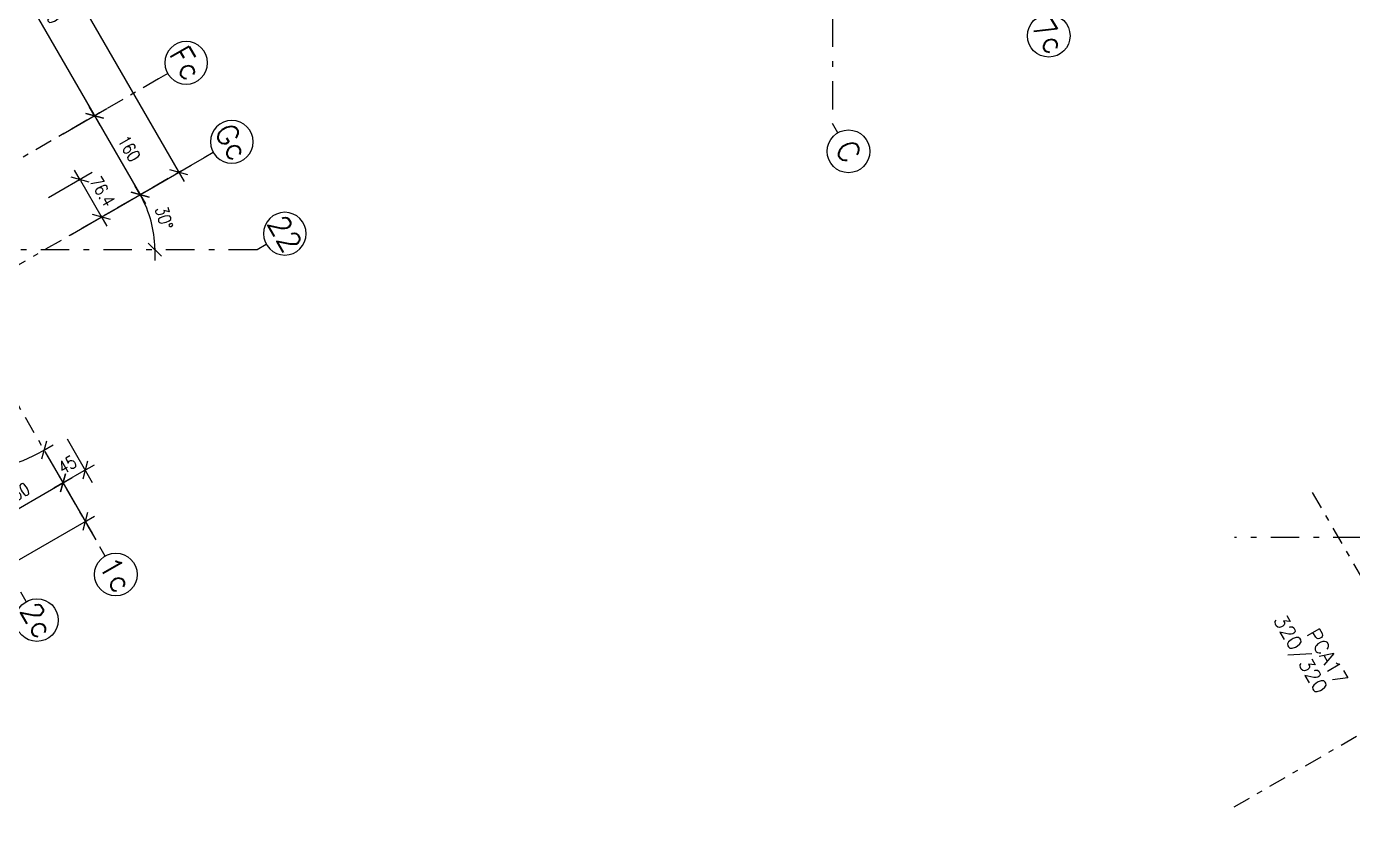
# Model space of a CAD drawing. Header units: metres. Extents: x 661733 to 661987, y 8168511 to 8168781.
# Drawn here: x 661905.05 to 661928.34, y 8168609.5 to 8168623.35 of the extents above; entities that cross this region are included whole.
import ezdxf
from ezdxf.enums import TextEntityAlignment as Align

# ---------------------------------------------------------------- set-up
doc = ezdxf.new("R2010")
doc.units = ezdxf.units.M
doc.header["$MEASUREMENT"] = 0
doc.linetypes.add('SPX-CAMPANARIO$0$DASHDOT2', pattern=[0.5, 0.25, -0.125, 0, -0.125])
doc.layers.get('0').update_dxf_attribs({"linetype": 'CONTINUOUS'})
doc.layers.get('Defpoints').update_dxf_attribs({"linetype": 'CONTINUOUS'})
for name, color, linetype in [('SPX-CAMPANARIO$0$SP 00 Me1', 9, 'SPX-CAMPANARIO$0$DASHDOT2'), ('SPX-CAMPANARIO$0$SP0Me1', 9, 'SPX-CAMPANARIO$0$DASHDOT2'), ('SPX-CAMPANARIO$0$SP4DIM1', 5, 'CONTINUOUS'), ('SPX-CAMPANARIO$0$SP4TXT 2', 2, 'CONTINUOUS')]:
    doc.layers.add(name, color=color, linetype=linetype)
doc.styles.add('SPX-CAMPANARIO$0$SP_T-Geral', font='romans.shx')
doc.styles.add('SPX-CAMPANARIO$0$SP_TD_w.8', font='romans.shx', dxfattribs={"width": 0.8})
doc.dimstyles.new('SPX-CAMPANARIO$0$SP_D125cm_18', dxfattribs={"dimtxt": 0.225, "dimasz": 0.025, "dimexe": 0.25, "dimexo": 0.125, "dimgap": 0.125, "dimtad": 1, "dimdec": 1, "dimlfac": 100, "dimdsep": 46, "dimtxsty": 'SPX-CAMPANARIO$0$SP_TD_w.8', "dimblk": 'SPX-CAMPANARIO$0$TIC', "dimcen": 0.0125, "dimdle": 0.125, "dimclrt": 2, "dimadec": 3, "dimazin": 2, "dimtfac": 1, "dimtdec": 1, "dimtmove": 0, "dimatfit": 3, "dimfxl": 0.2, "dimtolj": 1, "dimtzin": 0, "dimarcsym": 0})

# ---------------------------------------------------------------- blocks, each defined once
blk = doc.blocks.new('*U61')
at = {"layer": 'SPX-CAMPANARIO$0$SP 00 Me1', "color": 0, "linetype": 'Continuous'}
blk.add_line((0, -0.15), (0, 0), dxfattribs=at)
blk.add_circle((0, -0.45), 0.3, dxfattribs=at)
at = {"layer": 'SPX-CAMPANARIO$0$SP 00 Me1', "color": 0, "linetype": 'Continuous', "style": 'SPX-CAMPANARIO$0$SP_T-Geral'}
blk.add_attdef('EIXO?', text='', height=0.3, dxfattribs=at).set_placement((0, -0.45), align=Align.MIDDLE_CENTER)
blk = doc.blocks.new('SPX-CAMPANARIO$0$TIC')
at = {"color": 2, "linetype": 'Continuous'}
blk.add_line((4.6, 4.6), (-4.6, -4.6), dxfattribs=at)
at = {"color": 5}
blk.add_line((-1, 0), (7.5, 0), dxfattribs=at)
blk = doc.blocks.new('*D78')
at = {"layer": 'Defpoints', "color": 0, "linetype": 'Continuous', "transparency": 16777216}
for p in [(10.539, 15.027), (-10.539, 14.267), (10.539, 14.267)]:
    blk.add_point(p, dxfattribs=at)
at = {"layer": 'SPX-CAMPANARIO$0$SP4DIM1', "color": 0, "linetype": 'Continuous', "lineweight": -2, "transparency": 16777216}
for p, q in [((-10.539, 14.392), (-10.539, 15.277)), ((10.539, 14.392), (10.539, 15.277)), ((-10.514, 15.027), (10.514, 15.027))]:
    blk.add_line(p, q, dxfattribs=at)
at = {"layer": 'SPX-CAMPANARIO$0$SP4DIM1', "color": 0, "linetype": 'Continuous', "lineweight": -2, "transparency": 16777216, "xscale": 0.025, "yscale": 0.025, "zscale": 0.025, "rotation": 180}
blk.add_blockref('SPX-CAMPANARIO$0$TIC', (-10.539, 15.027), dxfattribs=at)
at = {"layer": 'SPX-CAMPANARIO$0$SP4DIM1', "color": 0, "linetype": 'Continuous', "lineweight": -2, "transparency": 16777216, "xscale": 0.025, "yscale": 0.025, "zscale": 0.025}
blk.add_blockref('SPX-CAMPANARIO$0$TIC', (10.539, 15.027), dxfattribs=at)
at = {"layer": 'SPX-CAMPANARIO$0$SP4DIM1', "color": 2, "linetype": 'Continuous', "transparency": 16777216, "insert": (0, 15.264), "char_height": 0.225, "attachment_point": 5, "style": 'SPX-CAMPANARIO$0$SP_TD_w.8'}
blk.add_mtext('\\A1;2108', dxfattribs=at)
blk = doc.blocks.new('*D82')
at = {"layer": 'Defpoints', "color": 0, "linetype": 'Continuous', "transparency": 16777216}
for p in [(8.939, 14.244), (4.939, 13.484), (8.939, 13.484)]:
    blk.add_point(p, dxfattribs=at)
at = {"layer": 'SPX-CAMPANARIO$0$SP4DIM1', "color": 0, "linetype": 'Continuous', "lineweight": -2, "transparency": 16777216}
for p, q in [((4.939, 13.609), (4.939, 14.494)), ((8.939, 13.609), (8.939, 14.494)), ((4.964, 14.244), (8.914, 14.244))]:
    blk.add_line(p, q, dxfattribs=at)
at = {"layer": 'SPX-CAMPANARIO$0$SP4DIM1', "color": 0, "linetype": 'Continuous', "lineweight": -2, "transparency": 16777216, "xscale": 0.025, "yscale": 0.025, "zscale": 0.025, "rotation": 180}
blk.add_blockref('SPX-CAMPANARIO$0$TIC', (4.939, 14.244), dxfattribs=at)
at = {"layer": 'SPX-CAMPANARIO$0$SP4DIM1', "color": 0, "linetype": 'Continuous', "lineweight": -2, "transparency": 16777216, "xscale": 0.025, "yscale": 0.025, "zscale": 0.025}
blk.add_blockref('SPX-CAMPANARIO$0$TIC', (8.939, 14.244), dxfattribs=at)
at = {"layer": 'SPX-CAMPANARIO$0$SP4DIM1', "color": 2, "linetype": 'Continuous', "transparency": 16777216, "insert": (6.939, 14.481), "char_height": 0.225, "attachment_point": 5, "style": 'SPX-CAMPANARIO$0$SP_TD_w.8'}
blk.add_mtext('\\A1;400', dxfattribs=at)
blk = doc.blocks.new('*D83')
at = {"layer": 'Defpoints', "color": 0, "linetype": 'Continuous', "transparency": 16777216}
for p in [(10.539, 14.244), (8.939, 13.484), (10.539, 13.484)]:
    blk.add_point(p, dxfattribs=at)
at = {"layer": 'SPX-CAMPANARIO$0$SP4DIM1', "color": 0, "linetype": 'Continuous', "lineweight": -2, "transparency": 16777216}
for p, q in [((8.939, 13.609), (8.939, 14.494)), ((10.539, 13.609), (10.539, 14.494)), ((8.964, 14.244), (10.514, 14.244))]:
    blk.add_line(p, q, dxfattribs=at)
at = {"layer": 'SPX-CAMPANARIO$0$SP4DIM1', "color": 0, "linetype": 'Continuous', "lineweight": -2, "transparency": 16777216, "xscale": 0.025, "yscale": 0.025, "zscale": 0.025, "rotation": 180}
blk.add_blockref('SPX-CAMPANARIO$0$TIC', (8.939, 14.244), dxfattribs=at)
at = {"layer": 'SPX-CAMPANARIO$0$SP4DIM1', "color": 0, "linetype": 'Continuous', "lineweight": -2, "transparency": 16777216, "xscale": 0.025, "yscale": 0.025, "zscale": 0.025}
blk.add_blockref('SPX-CAMPANARIO$0$TIC', (10.539, 14.244), dxfattribs=at)
at = {"layer": 'SPX-CAMPANARIO$0$SP4DIM1', "color": 2, "linetype": 'Continuous', "transparency": 16777216, "insert": (9.739, 14.481), "char_height": 0.225, "attachment_point": 5, "style": 'SPX-CAMPANARIO$0$SP_TD_w.8'}
blk.add_mtext('\\A1;160', dxfattribs=at)
blk = doc.blocks.new('*D89')
at = {"layer": 'Defpoints', "color": 0, "linetype": 'Continuous', "transparency": 16777216}
for p in [(13.484, 10.539), (14.244, 10.539), (13.484, 8.939)]:
    blk.add_point(p, dxfattribs=at)
at = {"layer": 'SPX-CAMPANARIO$0$SP4DIM1', "color": 0, "linetype": 'Continuous', "lineweight": -2, "transparency": 16777216}
for p, q in [((13.609, 10.539), (14.494, 10.539)), ((14.244, 8.964), (14.244, 10.514)), ((13.609, 8.939), (14.494, 8.939))]:
    blk.add_line(p, q, dxfattribs=at)
at = {"layer": 'SPX-CAMPANARIO$0$SP4DIM1', "color": 0, "linetype": 'Continuous', "lineweight": -2, "transparency": 16777216, "xscale": 0.025, "yscale": 0.025, "zscale": 0.025}
for p, rotation in [((14.244, 10.539), 90), ((14.244, 8.939), 270)]:
    blk.add_blockref('SPX-CAMPANARIO$0$TIC', p, dxfattribs=dict(at, rotation=rotation))
at = {"layer": 'SPX-CAMPANARIO$0$SP4DIM1', "color": 2, "linetype": 'Continuous', "transparency": 16777216, "insert": (14.006, 9.739), "char_height": 0.225, "attachment_point": 5, "rotation": 90, "style": 'SPX-CAMPANARIO$0$SP_TD_w.8'}
blk.add_mtext('\\A1;160', dxfattribs=at)
blk = doc.blocks.new('*D90')
at = {"layer": 'Defpoints', "color": 0, "linetype": 'Continuous', "transparency": 16777216}
for p in [(14.267, 10.539), (15.027, 10.539), (14.267, -10.539)]:
    blk.add_point(p, dxfattribs=at)
at = {"layer": 'SPX-CAMPANARIO$0$SP4DIM1', "color": 0, "linetype": 'Continuous', "lineweight": -2, "transparency": 16777216}
for p, q in [((14.392, 10.539), (15.277, 10.539)), ((15.027, -10.514), (15.027, 10.514)), ((14.392, -10.539), (15.277, -10.539))]:
    blk.add_line(p, q, dxfattribs=at)
at = {"layer": 'SPX-CAMPANARIO$0$SP4DIM1', "color": 0, "linetype": 'Continuous', "lineweight": -2, "transparency": 16777216, "xscale": 0.025, "yscale": 0.025, "zscale": 0.025}
for p, rotation in [((15.027, 10.539), 90), ((15.027, -10.539), 270)]:
    blk.add_blockref('SPX-CAMPANARIO$0$TIC', p, dxfattribs=dict(at, rotation=rotation))
at = {"layer": 'SPX-CAMPANARIO$0$SP4DIM1', "color": 2, "linetype": 'Continuous', "transparency": 16777216, "insert": (14.789, 0), "char_height": 0.225, "attachment_point": 5, "rotation": 90, "style": 'SPX-CAMPANARIO$0$SP_TD_w.8'}
blk.add_mtext('\\A1;2108', dxfattribs=at)
blk = doc.blocks.new('*D91')
at = {"layer": 'Defpoints', "color": 0, "linetype": 'Continuous', "transparency": 16777216}
for p in [(10.539, 15.539), (12.403, 15.539), (11.2, 14.127), (-5.021, -14.639), (10.539, -14.639)]:
    blk.add_point(p, dxfattribs=at)
at = {"layer": 'SPX-CAMPANARIO$0$SP4DIM1', "color": 0, "linetype": 'Continuous', "lineweight": -2, "transparency": 16777216}
blk.add_arc((10.539, 12.312), 1.931, 60.7418, 89.2582, dxfattribs=at)
at = {"layer": 'SPX-CAMPANARIO$0$SP4DIM1', "color": 0, "linetype": 'Continuous', "lineweight": -2, "transparency": 16777216, "xscale": 0.025, "yscale": 0.025, "zscale": 0.025}
for p, rotation in [((10.539, 14.243), 179.6291151257718), ((11.505, 13.984), 330.3708836166287)]:
    blk.add_blockref('SPX-CAMPANARIO$0$TIC', p, dxfattribs=dict(at, rotation=rotation))
at = {"layer": 'SPX-CAMPANARIO$0$SP4DIM1', "color": 2, "linetype": 'Continuous', "transparency": 16777216, "insert": (11.101, 14.407), "char_height": 0.225, "attachment_point": 5, "rotation": 345, "style": 'SPX-CAMPANARIO$0$SP_TD_w.8'}
blk.add_mtext('\\A1;30°', dxfattribs=at)
blk = doc.blocks.new('*D92')
at = {"layer": 'Defpoints', "color": 0, "linetype": 'Continuous', "transparency": 16777216}
for p in [(1.895, 15.539), (-14.639, 10.539), (15.539, 10.539), (13.397, 9.505), (15.539, 7.662)]:
    blk.add_point(p, dxfattribs=at)
at = {"layer": 'SPX-CAMPANARIO$0$SP4DIM1', "color": 0, "linetype": 'Continuous', "lineweight": -2, "transparency": 16777216}
blk.add_arc((10.555, 10.539), 3.024, 330.4737, 359.5263, dxfattribs=at)
at = {"layer": 'SPX-CAMPANARIO$0$SP4DIM1', "color": 0, "linetype": 'Continuous', "lineweight": -2, "transparency": 16777216, "xscale": 0.025, "yscale": 0.025, "zscale": 0.025}
for p, rotation in [((13.579, 10.539), 89.76313876443008), ((13.174, 9.027), 240.2368611810396)]:
    blk.add_blockref('SPX-CAMPANARIO$0$TIC', p, dxfattribs=dict(at, rotation=rotation))
at = {"layer": 'SPX-CAMPANARIO$0$SP4DIM1', "color": 2, "linetype": 'Continuous', "transparency": 16777216, "insert": (13.247, 9.818), "char_height": 0.225, "attachment_point": 5, "rotation": 75, "style": 'SPX-CAMPANARIO$0$SP_TD_w.8'}
blk.add_mtext('\\A1;30°', dxfattribs=at)
blk = doc.blocks.new('*D93')
at = {"layer": 'Defpoints', "color": 0, "linetype": 'Continuous', "transparency": 16777216}
for p in [(10.539, 13.461), (9.776, 12.701), (10.539, 12.701)]:
    blk.add_point(p, dxfattribs=at)
at = {"layer": 'SPX-CAMPANARIO$0$SP4DIM1', "color": 0, "linetype": 'Continuous', "lineweight": -2, "transparency": 16777216}
for p, q in [((9.776, 12.826), (9.776, 13.711)), ((10.539, 12.826), (10.539, 13.711)), ((9.801, 13.461), (10.514, 13.461))]:
    blk.add_line(p, q, dxfattribs=at)
at = {"layer": 'SPX-CAMPANARIO$0$SP4DIM1', "color": 0, "linetype": 'Continuous', "lineweight": -2, "transparency": 16777216, "xscale": 0.025, "yscale": 0.025, "zscale": 0.025, "rotation": 180}
blk.add_blockref('SPX-CAMPANARIO$0$TIC', (9.776, 13.461), dxfattribs=at)
at = {"layer": 'SPX-CAMPANARIO$0$SP4DIM1', "color": 0, "linetype": 'Continuous', "lineweight": -2, "transparency": 16777216, "xscale": 0.025, "yscale": 0.025, "zscale": 0.025}
blk.add_blockref('SPX-CAMPANARIO$0$TIC', (10.539, 13.461), dxfattribs=at)
at = {"layer": 'SPX-CAMPANARIO$0$SP4DIM1', "color": 2, "linetype": 'Continuous', "transparency": 16777216, "insert": (10.158, 13.699), "char_height": 0.225, "attachment_point": 5, "style": 'SPX-CAMPANARIO$0$SP_TD_w.8'}
blk.add_mtext('\\A1;76.4', dxfattribs=at)
blk = doc.blocks.new('*D94')
at = {"layer": 'Defpoints', "color": 0, "linetype": 'Continuous', "transparency": 16777216}
for p in [(13.484, 10.989), (13.484, 10.539), (14.244, 10.539)]:
    blk.add_point(p, dxfattribs=at)
at = {"layer": 'SPX-CAMPANARIO$0$SP4DIM1', "color": 0, "linetype": 'Continuous', "lineweight": -2, "transparency": 16777216}
for p, q in [((13.609, 10.989), (14.494, 10.989)), ((14.244, 10.964), (14.244, 10.564)), ((13.609, 10.539), (14.494, 10.539))]:
    blk.add_line(p, q, dxfattribs=at)
at = {"layer": 'SPX-CAMPANARIO$0$SP4DIM1', "color": 0, "linetype": 'Continuous', "lineweight": -2, "transparency": 16777216, "xscale": 0.025, "yscale": 0.025, "zscale": 0.025}
for p, rotation in [((14.244, 10.989), 90), ((14.244, 10.539), 270)]:
    blk.add_blockref('SPX-CAMPANARIO$0$TIC', p, dxfattribs=dict(at, rotation=rotation))
at = {"layer": 'SPX-CAMPANARIO$0$SP4DIM1', "color": 2, "linetype": 'Continuous', "transparency": 16777216, "insert": (14.006, 10.764), "char_height": 0.225, "attachment_point": 5, "rotation": 90, "style": 'SPX-CAMPANARIO$0$SP_TD_w.8'}
blk.add_mtext('\\A1;45', dxfattribs=at)
blk = doc.blocks.new('SPX-CAMPANARIO$0$SP_EIXOS_CAMP')
at = {"layer": 'SPX-CAMPANARIO$0$SP0Me1', "ltscale": 2}
for p, q in [((1.3296, 15.5393), (-14.6393, -12.1197)), ((12.4027, 15.5393), (-5.021, -14.6393)), ((-14.6393, 2.8246), (15.5393, -14.5991))]:
    blk.add_line(p, q, dxfattribs=at)
at = {"layer": 'SPX-CAMPANARIO$0$SP0Me1', "ltscale": 1.25}
for p, q in [((-10.5393, 15.5393), (-10.5393, -14.6393)), ((8.9393, 15.5393), (8.9393, -14.6393)), ((10.5393, 15.5393), (10.5393, -14.6393)), ((-14.6393, 10.5393), (15.5393, 10.5393)), ((-14.6393, -10.5393), (15.5393, -10.5393))]:
    blk.add_line(p, q, dxfattribs=at)
at = {"layer": 'SPX-CAMPANARIO$0$SP0Me1'}
ref = blk.add_blockref('*U61', (8.9393, 15.5393), dxfattribs=dict(at, xscale=-1.25, yscale=1.25, zscale=1.25, rotation=180))
ref.add_attrib('EIXO?', 'Fc', dxfattribs={"layer": 'SPX-CAMPANARIO$0$SP 00 Me1', "color": 0, "linetype": 'Continuous', "height": 0.375, "rotation": 0, "style": 'SPX-CAMPANARIO$0$SP_T-Geral'}).set_placement((8.9393, 16.1018), align=Align.MIDDLE_CENTER)
ref = blk.add_blockref('*U61', (10.5393, 15.5393), dxfattribs=dict(at, xscale=-1.25, yscale=1.25, zscale=1.25, rotation=180))
ref.add_attrib('EIXO?', 'Gc', dxfattribs={"layer": 'SPX-CAMPANARIO$0$SP 00 Me1', "color": 0, "linetype": 'Continuous', "height": 0.375, "rotation": 0, "style": 'SPX-CAMPANARIO$0$SP_T-Geral'}).set_placement((10.5393, 16.1018), align=Align.MIDDLE_CENTER)
ref = blk.add_blockref('*U61', (12.4027, 15.5393), dxfattribs=dict(at, xscale=-1.25, yscale=1.25, zscale=1.25, rotation=180))
ref.add_attrib('EIXO?', '22', dxfattribs={"layer": 'SPX-CAMPANARIO$0$SP 00 Me1', "color": 0, "linetype": 'Continuous', "height": 0.375, "rotation": 0, "style": 'SPX-CAMPANARIO$0$SP_T-Geral'}).set_placement((12.4027, 16.1018), align=Align.MIDDLE_CENTER)
ref = blk.add_blockref('*U61', (15.5393, 10.5393), dxfattribs=dict(at, xscale=1.25, yscale=1.25, zscale=1.25, rotation=90))
ref.add_attrib('EIXO?', '1c', dxfattribs={"layer": 'SPX-CAMPANARIO$0$SP 00 Me1', "color": 0, "linetype": 'Continuous', "height": 0.375, "rotation": 0, "style": 'SPX-CAMPANARIO$0$SP_T-Geral'}).set_placement((16.1018, 10.5393), align=Align.MIDDLE_CENTER)
ref = blk.add_blockref('*U61', (15.5393, 8.9393), dxfattribs=dict(at, xscale=1.25, yscale=1.25, zscale=1.25, rotation=90))
ref.add_attrib('EIXO?', '2c', dxfattribs={"layer": 'SPX-CAMPANARIO$0$SP 00 Me1', "color": 0, "linetype": 'Continuous', "height": 0.375, "rotation": 0, "style": 'SPX-CAMPANARIO$0$SP_T-Geral'}).set_placement((16.1018, 8.9393), align=Align.MIDDLE_CENTER)
ref = blk.add_blockref('*U61', (15.5393, -10.5393), dxfattribs=dict(at, xscale=1.25, yscale=1.25, zscale=1.25, rotation=90))
ref.add_attrib('EIXO?', '7c', dxfattribs={"layer": 'SPX-CAMPANARIO$0$SP 00 Me1', "color": 0, "linetype": 'Continuous', "height": 0.375, "rotation": 0, "style": 'SPX-CAMPANARIO$0$SP_T-Geral'}).set_placement((16.1018, -10.5393), align=Align.MIDDLE_CENTER)
ref = blk.add_blockref('*U61', (15.5393, -14.5991), dxfattribs=dict(at, xscale=1.25, yscale=1.25, zscale=1.25, rotation=90))
ref.add_attrib('EIXO?', 'C', dxfattribs={"layer": 'SPX-CAMPANARIO$0$SP 00 Me1', "color": 0, "linetype": 'Continuous', "height": 0.375, "rotation": 0, "style": 'SPX-CAMPANARIO$0$SP_T-Geral'}).set_placement((16.1018, -14.5991), align=Align.MIDDLE_CENTER)
at = {"layer": 'SPX-CAMPANARIO$0$SP4DIM1', "linetype": 'Continuous'}
for base, line1, line2, picture, middle in [((13.3967, 9.5052), ((1.8951, 15.5393), (15.5393, 7.6618)), ((-14.6393, 10.5393), (15.5393, 10.5393)), '*D92', (13.2466, 9.8182)), ((11.1998, 14.1265), ((10.5393, 15.5393), (10.5393, -14.6393)), ((12.4027, 15.5393), (-5.021, -14.6393)), '*D91', (11.1006, 14.4066))]:
    dim = blk.add_angular_dim_2l(base=base, line1=line1, line2=line2, dimstyle='SPX-CAMPANARIO$0$SP_D125cm_18', dxfattribs=at)
    dim.commit()
    dim.dimension.update_dxf_attribs({"geometry": picture, "text_midpoint": middle})
dim = blk.add_linear_dim(base=(10.5393, 15.0265), p1=(-10.5393, 14.2667), p2=(10.5393, 14.2667), dimstyle='SPX-CAMPANARIO$0$SP_D125cm_18', override={"dimdec": 0}, dxfattribs=at)
dim.commit()
dim.dimension.update_dxf_attribs({"geometry": '*D78', "text_midpoint": (0, 15.264)})
for base, p1, p2, picture, middle in [((8.9393, 14.2438), (4.9393, 13.484), (8.9393, 13.484), '*D82', (6.9393, 14.4813)), ((10.5393, 14.2438), (8.9393, 13.484), (10.5393, 13.484), '*D83', (9.7393, 14.4813))]:
    dim = blk.add_linear_dim(base=base, p1=p1, p2=p2, dimstyle='SPX-CAMPANARIO$0$SP_D125cm_18', dxfattribs=at)
    dim.commit()
    dim.dimension.update_dxf_attribs({"geometry": picture, "text_midpoint": middle})
dim = blk.add_linear_dim(base=(10.53934, 13.46101), p1=(9.77581, 12.70124), p2=(10.53934, 12.70124), dimstyle='SPX-CAMPANARIO$0$SP_D125cm_18', dxfattribs=at)
dim.commit()
dim.dimension.update_dxf_attribs({"geometry": '*D93', "text_midpoint": (10.15757, 13.46101), "dimtype": 128})
dim = blk.add_linear_dim(base=(14.2438, 10.5393), p1=(13.484, 10.9894), p2=(13.484, 10.5393), angle=270, dimstyle='SPX-CAMPANARIO$0$SP_D125cm_18', dxfattribs=at)
dim.commit()
dim.dimension.update_dxf_attribs({"geometry": '*D94', "text_midpoint": (14.2438, 10.7644), "dimtype": 128})
dim = blk.add_linear_dim(base=(14.2438, 10.5393), p1=(13.484, 8.9393), p2=(13.484, 10.5393), angle=90, dimstyle='SPX-CAMPANARIO$0$SP_D125cm_18', dxfattribs=at)
dim.commit()
dim.dimension.update_dxf_attribs({"geometry": '*D89', "text_midpoint": (14.0063, 9.7393)})
dim = blk.add_linear_dim(base=(15.0265, 10.5393), p1=(14.2667, -10.5393), p2=(14.2667, 10.5393), angle=90, dimstyle='SPX-CAMPANARIO$0$SP_D125cm_18', override={"dimdec": 0}, dxfattribs=at)
dim.commit()
dim.dimension.update_dxf_attribs({"geometry": '*D90', "text_midpoint": (14.789, 0)})
blk = doc.blocks.new('SPX-CAMPANARIO')
at = {"layer": 'SPX-CAMPANARIO$0$SP 00 Me1', "linetype": 'Continuous', "rotation": 300.000000039103}
for p in [(661924.0817, 8168642.4015), (661889.4407, 8168622.4015), (661944.0817, 8168607.7605)]:
    blk.add_blockref('SPX-CAMPANARIO$0$SP_EIXOS_CAMP', p, dxfattribs=at)
at = {"layer": 'SPX-CAMPANARIO$0$SP4TXT 2', "style": 'SPX-CAMPANARIO$0$SP_T-Geral'}
for s, p in [('320/320', (661926.943, 8168612.9275)), ('PCA17', (661927.5229, 8168612.6849))]:
    blk.add_text(s, height=0.25, rotation=300, dxfattribs=at).set_placement(p)

msp = doc.modelspace()

# ---------------------------------------------------------------- block references
msp.add_blockref('SPX-CAMPANARIO', (0, 0))

doc.saveas('drawing.dxf')
